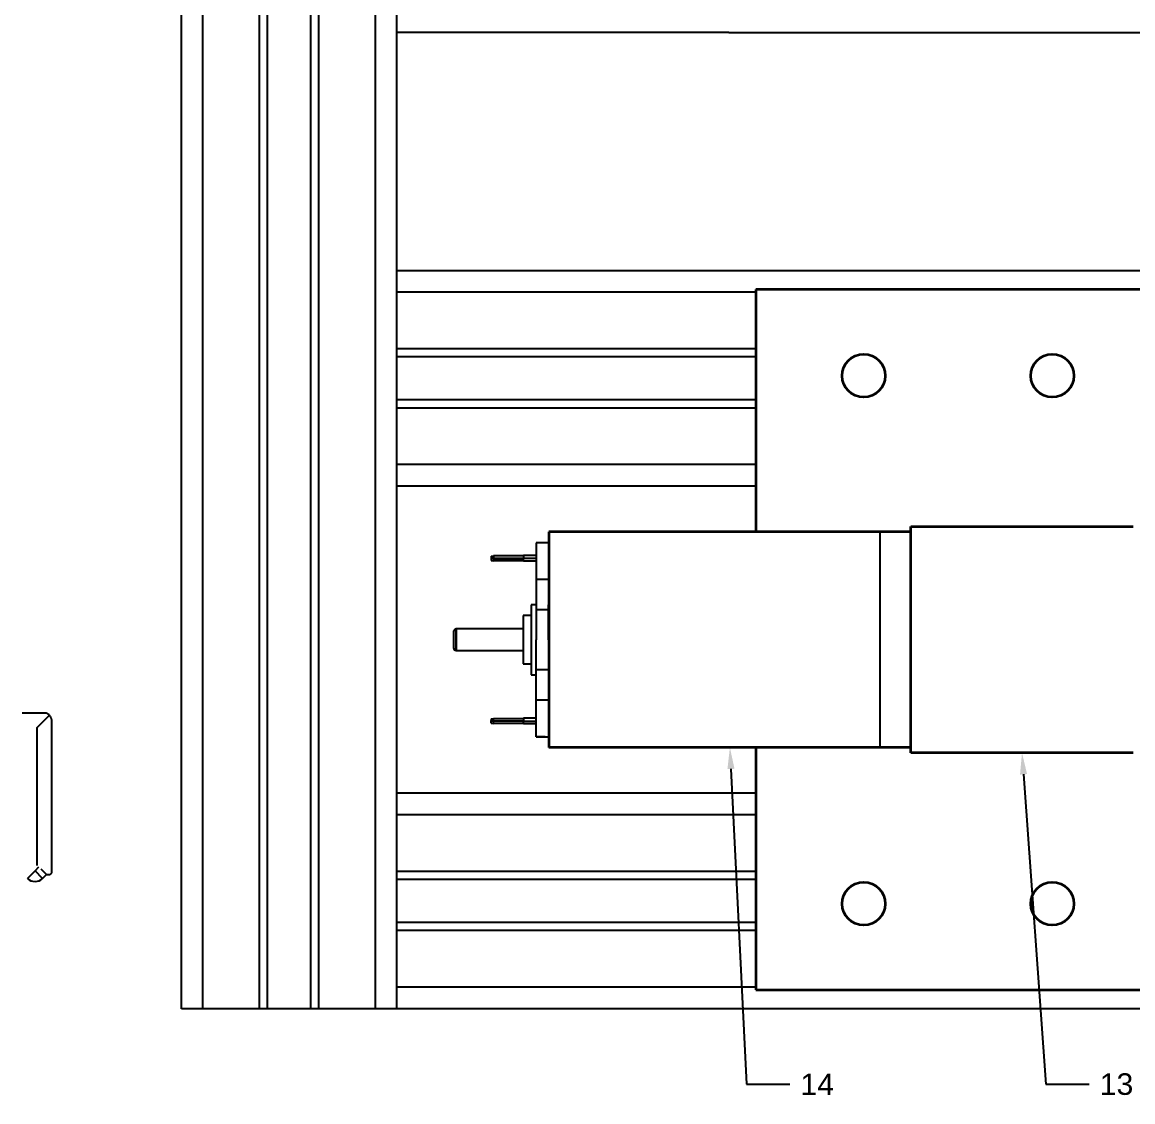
# Model space of a CAD drawing. Header units: millimetres. Extents: x -29 to 3384, y -388 to 1226.
# Drawn here: x 2092.7 to 2298.7, y 692.4 to 892.8 of the extents above; entities that cross this region are included whole.
import ezdxf
from ezdxf import colors
from ezdxf.entities.mleader import LeaderData, LeaderLine
from ezdxf.math import Vec2, Vec3

# ---------------------------------------------------------------- set-up
doc = ezdxf.new("R2010")
doc.units = ezdxf.units.MM
doc.linetypes.add('phl_thick', pattern=[0])
for name, color, linetype in [('HIDDEN', 7, 'Continuous'), ('projection', 7, 'Continuous'), ('THICK', 7, 'Continuous')]:
    doc.layers.add(name, color=color, linetype=linetype)
doc.layers.add('Kontury', color=7, linetype='Continuous', lineweight=35)
doc.styles.get("Standard").update_dxf_attribs({"font": 'arial.ttf'})

msp = doc.modelspace()

# ---------------------------------------------------------------- linework, layer by layer
for p, q in [((2162.18887, 828.83159), (2162.18887, 952.22337)), ((2223.80054, 890.85552), (2162.18887, 890.85552)), ((2378.02677, 846.66399), (2162.18887, 846.66399)), ((2228.79211, 843.17263), (2228.79211, 827.17263)), ((2228.79211, 842.66399), (2162.18887, 842.66399)), ((2228.79211, 832.16399), (2162.18887, 832.16399)), ((2228.79211, 830.66399), (2162.18887, 830.66399)), ((2228.79211, 822.66399), (2162.18887, 822.66399)), ((2228.79211, 821.16399), (2162.18887, 821.16399)), ((2228.79211, 810.66399), (2162.18887, 810.66399)), ((2228.79211, 806.66399), (2162.18887, 806.66399)), ((2251.84211, 758.17263), (2251.84211, 798.17263)), ((2257.54211, 758.17263), (2257.54211, 798.17263)), ((2228.79211, 749.66399), (2162.18887, 749.66399)), ((2228.79211, 745.66399), (2162.18887, 745.66399)), ((2228.79211, 735.16399), (2162.18887, 735.16399)), ((2228.79211, 733.66399), (2162.18887, 733.66399)), ((2228.79211, 713.17263), (2228.79211, 729.17263)), ((2228.79211, 725.66399), (2162.18887, 725.66399)), ((2228.79211, 724.16399), (2162.18887, 724.16399)), ((2228.79211, 713.66399), (2162.18887, 713.66399)), ((2162.18887, 709.66399), (2122.18887, 709.66399)), ((2378.02677, 709.66399), (2162.18887, 709.66399))]:
    msp.add_line(p, q)
at = {"lineweight": 35}
for p, q in [((2308.79211, 843.17263), (2228.79211, 843.17263)), ((2228.79211, 843.17263), (2228.79211, 798.17263)), ((2228.79211, 758.17263), (2228.79211, 713.17263)), ((2228.79211, 713.17263), (2308.79211, 713.17263))]:
    msp.add_line(p, q, dxfattribs=at)
for centre in [(2248.79211, 827.17263), (2283.79211, 827.17263), (2248.79211, 729.17263), (2283.79211, 729.17263)]:
    msp.add_circle(centre, 4, dxfattribs=at)
at = {"layer": 'HIDDEN'}
for p, q in [((2180.09211, 793.70931), (2180.09211, 793.2148)), ((2185.69211, 793.70931), (2185.69211, 793.29544)), ((2180.09211, 793.2148), (2179.69211, 793.15568)), ((2180.09211, 793.2148), (2185.69211, 793.2148)), ((2190.39211, 789.35963), (2187.99211, 789.35963)), ((2190.39211, 789.35963), (2190.39211, 786.55963)), ((2190.39211, 786.55963), (2190.39211, 783.75963)), ((2187.99211, 783.75963), (2190.39211, 783.75963)), ((2173.19211, 778.17263), (2173.19211, 780.17263)), ((2173.19211, 776.17263), (2173.19211, 778.17263)), ((2190.39211, 772.58563), (2187.99211, 772.58563)), ((2190.39211, 772.58563), (2190.39211, 769.78563)), ((2190.39211, 769.78563), (2190.39211, 766.98563)), ((2187.99211, 766.98563), (2190.39211, 766.98563)), ((2180.09211, 763.04982), (2179.69211, 762.99069)), ((2180.09211, 763.04982), (2180.09211, 763.54433)), ((2185.69211, 763.04982), (2180.09211, 763.04982)), ((2185.69211, 763.54433), (2185.69211, 763.13046)), ((2187.99211, 760.18496), (2189.69211, 760.18496))]:
    msp.add_line(p, q, dxfattribs=at)
at = {"layer": 'Kontury'}
for p, q in [((2257.54211, 798.17263), (2190.39211, 798.17263)), ((2190.39211, 798.17263), (2190.39211, 758.17263)), ((2257.54211, 757.17263), (2257.54211, 799.17263)), ((2257.54211, 799.17263), (2298.79211, 799.17263)), ((2190.39211, 778.17263), (2190.39211, 784.67263)), ((2190.39211, 778.17263), (2190.39211, 771.67263)), ((2257.54211, 758.17263), (2190.39211, 758.17263)), ((2298.79211, 757.17263), (2257.54211, 757.17263))]:
    msp.add_line(p, q, dxfattribs=at)
at = {"layer": 'projection', "color": 7, "linetype": 'phl_thick'}
for p, q in [((2122.18887, 709.66399), (2122.18887, 1028.21099)), ((2126.18887, 709.66399), (2126.18887, 1028.21099)), ((2136.68887, 709.66399), (2136.68887, 952.22337)), ((2138.18887, 709.66399), (2138.18887, 952.22337)), ((2146.18887, 709.66399), (2146.18887, 952.22337)), ((2147.68887, 709.66399), (2147.68887, 952.22337)), ((2158.18887, 709.66399), (2158.18887, 952.22337)), ((2162.18887, 709.66399), (2162.18887, 952.22337)), ((2223.80054, 890.85552), (2462.98711, 890.85552)), ((2092.66441, 764.5694), (2092.65451, 764.5793)), ((2092.66441, 764.5694), (2096.82656, 764.5694)), ((2096.92107, 764.55512), (2096.82656, 764.5694)), ((2097.01624, 764.53478), (2096.92107, 764.55512)), ((2097.11133, 764.50794), (2097.01624, 764.53478)), ((2095.45451, 761.8793), (2097.71517, 764.13996)), ((2097.2056, 764.4744), (2097.11133, 764.50794)), ((2097.29834, 764.4341), (2097.2056, 764.4744)), ((2097.38879, 764.38699), (2097.29834, 764.4341)), ((2097.47636, 764.33372), (2097.38879, 764.38699)), ((2097.56038, 764.27454), (2097.47636, 764.33372)), ((2097.6402, 764.20984), (2097.56038, 764.27454)), ((2097.71517, 764.13996), (2097.6402, 764.20984)), ((2097.78504, 764.06499), (2097.71517, 764.13996)), ((2097.84975, 763.98517), (2097.78504, 764.06499)), ((2097.90892, 763.90115), (2097.84975, 763.98517)), ((2097.9622, 763.81358), (2097.90892, 763.90115)), ((2098.00931, 763.72314), (2097.9622, 763.81358)), ((2098.04961, 763.63039), (2098.00931, 763.72314)), ((2098.08315, 763.53612), (2098.04961, 763.63039)), ((2098.10999, 763.44103), (2098.08315, 763.53612)), ((2098.13033, 763.34586), (2098.10999, 763.44103)), ((2098.14461, 763.25136), (2098.13033, 763.34586)), ((2098.14461, 759.0892), (2098.14461, 763.25136)), ((2095.45451, 736.27931), (2095.45451, 761.8793)), ((2098.15439, 759.07943), (2098.14461, 759.0892)), ((2098.15439, 759.07943), (2098.15451, 759.07955)), ((2098.15451, 735.0793), (2098.15451, 759.07955)), ((2095.02888, 735.29072), (2095.73599, 735.99783)), ((2093.61467, 733.87651), (2095.02888, 735.29072)), ((2096.44309, 733.87651), (2095.02888, 735.29072)), ((2097.15451, 734.5793), (2096.17553, 735.55828)), ((2096.44309, 733.87651), (2097.1502, 734.58362)), ((2097.15451, 734.5793), (2097.65451, 734.5793)), ((2097.65451, 734.5793), (2097.73318, 734.58553)), ((2097.73318, 734.58553), (2097.80591, 734.60271)), ((2097.80591, 734.60271), (2097.87236, 734.62926)), ((2097.87236, 734.62926), (2097.9322, 734.6635)), ((2097.9322, 734.6635), (2097.98515, 734.70423)), ((2097.98515, 734.70423), (2098.03099, 734.75027)), ((2098.03099, 734.75027), (2098.06958, 734.80052)), ((2098.06958, 734.80052), (2098.10083, 734.85392)), ((2098.10083, 734.85392), (2098.12478, 734.90946)), ((2098.12478, 734.90946), (2098.14154, 734.96615)), ((2098.14154, 734.96615), (2098.15134, 735.02305)), ((2098.15134, 735.02305), (2098.15451, 735.0793))]:
    msp.add_line(p, q, dxfattribs=at)
msp.add_arc((2095.02888, 735.29072), 2, 224.9999825, 315.000015, dxfattribs=at)
at = {"layer": 'THICK'}
for p, q in [((2190.39211, 798.17263), (2190.39211, 778.17263)), ((2187.99211, 796.17263), (2187.99211, 796.1603)), ((2190.39211, 796.17263), (2187.99211, 796.17263)), ((2187.99211, 796.1603), (2187.99211, 795.56906)), ((2187.99211, 795.56907), (2187.99211, 778.17263)), ((2179.69211, 793.65019), (2180.09211, 793.70931)), ((2179.69211, 793.65019), (2179.69211, 793.35457)), ((2185.69211, 793.70931), (2180.09211, 793.70931)), ((2187.99211, 793.78322), (2185.69211, 793.78322)), ((2185.69211, 793.78322), (2185.69211, 793.70931)), ((2180.09211, 793.29544), (2179.69211, 793.35457)), ((2179.69211, 793.35457), (2179.69211, 792.86006)), ((2179.69211, 792.86006), (2180.09211, 792.80094)), ((2180.09211, 793.29544), (2185.69211, 793.29544)), ((2180.09211, 793.29544), (2180.09211, 792.80094)), ((2185.69211, 792.80094), (2180.09211, 792.80094)), ((2185.69211, 793.22154), (2185.69211, 793.29544)), ((2187.99211, 793.22154), (2185.69211, 793.22154)), ((2185.69211, 792.72703), (2185.69211, 793.22154)), ((2187.99211, 792.72703), (2185.69211, 792.72703)), ((2187.09211, 784.67263), (2187.09211, 778.17263)), ((2187.99211, 784.67263), (2187.09211, 784.67263)), ((2185.59211, 782.67263), (2185.59211, 778.17263)), ((2187.09211, 782.67263), (2185.59211, 782.67263)), ((2172.69211, 779.67263), (2172.69211, 778.17263)), ((2173.19211, 780.17263), (2173.19211, 778.17263)), ((2185.59211, 780.17263), (2173.19211, 780.17263)), ((2172.69211, 778.17263), (2172.69211, 776.67263)), ((2173.19211, 778.17263), (2173.19211, 776.17263)), ((2185.59211, 778.17263), (2185.59211, 773.67263)), ((2187.09211, 778.17263), (2187.09211, 771.67263)), ((2187.99211, 760.17263), (2187.99211, 778.17263)), ((2190.39211, 778.17263), (2190.39211, 758.17263)), ((2173.19211, 776.17263), (2185.59211, 776.17263)), ((2185.59211, 773.67263), (2187.09211, 773.67263)), ((2187.09211, 771.67263), (2187.99211, 771.67263)), ((2179.69211, 763.4852), (2180.09211, 763.54433)), ((2179.69211, 763.4852), (2179.69211, 763.18958)), ((2180.09211, 763.13046), (2179.69211, 763.18958)), ((2179.69211, 762.69508), (2179.69211, 763.18958)), ((2179.69211, 762.69508), (2180.09211, 762.63595)), ((2180.09211, 763.54433), (2185.69211, 763.54433)), ((2180.09211, 763.13046), (2185.69211, 763.13046)), ((2180.09211, 762.63595), (2180.09211, 763.13046)), ((2185.69211, 762.63595), (2180.09211, 762.63595)), ((2187.9921, 763.61823), (2185.69211, 763.61823)), ((2185.69211, 763.61823), (2185.69211, 763.54433)), ((2185.69211, 763.13046), (2185.69211, 763.05656)), ((2185.69211, 763.05656), (2187.99211, 763.05656)), ((2185.69211, 762.56205), (2185.69211, 763.05656)), ((2187.99211, 762.56205), (2185.69211, 762.56205)), ((2187.99211, 760.17263), (2190.39211, 760.17263))]:
    msp.add_line(p, q, dxfattribs=at)
for centre, start, end in [((2173.19211, 779.67263), 90.0003625, 180.0003438), ((2173.19211, 776.67263), 179.9996562, 269.9996375)]:
    msp.add_arc(centre, 0.5, start, end, dxfattribs=at)

# ---------------------------------------------------------------- leaders
ml = msp.add_multileader_mtext('Standard')
ml.set_content('{\\fArial|b0|i0|c238|p34;14}', color=256)
ml.set_leader_properties()
ml.build(insert=Vec2(0, 0))
ctx = ml.context
ctx.base_point, ctx.plane_origin = Vec3(2235.07405, 695.64792), Vec3(2223.96711, 758.17263)
notes = []
notes.append((ctx, [(0, (1, 1, 0), (2227.07405, 695.64792), (1, 0), 8, [(0, [(2223.96711, 758.17263)], 0, [])])]))
ctx.mtext.insert, ctx.mtext.flow_direction = Vec3(2237.07405, 697.64792), 5
ml = msp.add_multileader_mtext('Standard')
ml.set_content('{\\fArial|b0|i0|c238|p34;13}', color=256)
ml.set_leader_properties()
ml.build(insert=Vec2(0, 0))
ctx = ml.context
ctx.base_point, ctx.plane_origin = Vec3(2290.59934, 695.64792), Vec3(2278.16711, 757.17263)
notes.append((ctx, [(0, (1, 1, 0), (2282.59934, 695.64792), (1, 0), 8, [(0, [(2278.16711, 757.17263)], 0, [])])]))
ctx.mtext.insert, ctx.mtext.flow_direction = Vec3(2292.59934, 697.68339), 5
for ctx, leaders in notes:
    for number, flags, end, landing, length, lines in leaders:
        leader = LeaderData()
        leader.index, (leader.has_last_leader_line, leader.has_dogleg_vector, leader.attachment_direction) = number, flags
        leader.last_leader_point, leader.dogleg_vector, leader.dogleg_length = Vec3(end), Vec3(landing), length
        for number, points, colour, breaks in lines:
            line = LeaderLine()
            line.index, line.vertices, line.color, line.breaks = number, Vec3.list(points), colors.encode_raw_color(colour), breaks
            leader.lines.append(line)
        ctx.leaders.append(leader)

doc.saveas('drawing.dxf')
